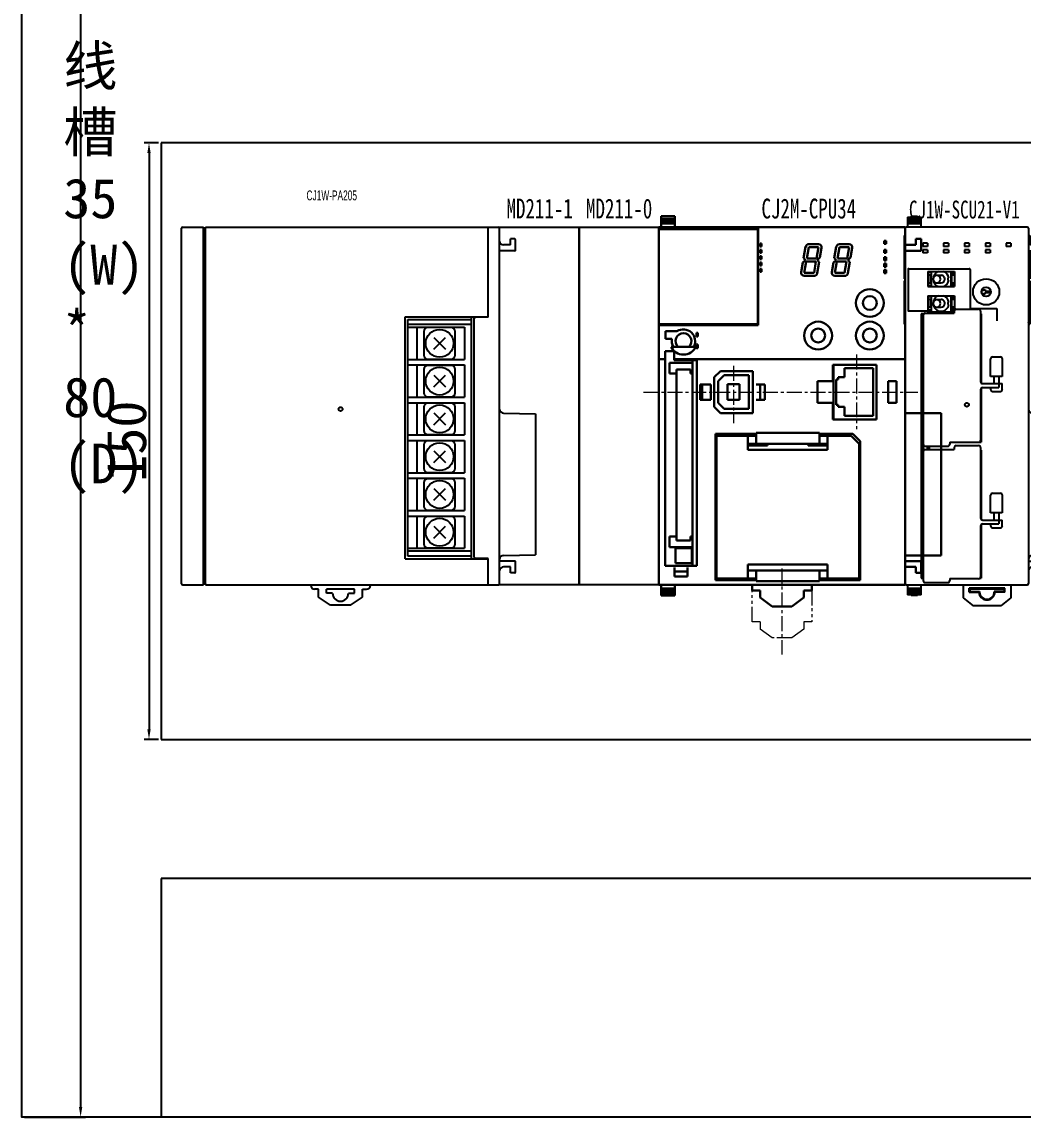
# Model space of a CAD drawing. Header units: millimetres. Extents: x -300 to 5587, y 233 to 3316.
# Drawn here: x 2011.1 to 2262.9, y 1296 to 1571.5 of the extents above; entities that cross this region are included whole.
import ezdxf
from ezdxf.enums import TextEntityAlignment as Align

# ---------------------------------------------------------------- set-up
doc = ezdxf.new("R2010")
doc.units = ezdxf.units.MM
doc.linetypes.add('CENTER', pattern=[2, 1.25, -0.25, 0.25, -0.25])
doc.linetypes.add('PHANTOM', pattern=[2.5, 1.25, -0.25, 0.25, -0.25, 0.25, -0.25])
doc.layers.add('TEXT', color=2, linetype='Continuous')
doc.layers.add('Z_OM_GAIKEI', color=7, linetype='Continuous')
for name, color, linetype, lineweight in [('Z_OM_CENTER', 2, 'CENTER', 13), ('Z_OM_OUTLINE', 7, 'Continuous', 30), ('Z_OM_PHANTOM', 3, 'PHANTOM', 13)]:
    doc.layers.add(name, color=color, linetype=linetype, lineweight=lineweight)
doc.styles.add('BIGFONT', font='txt.shx', dxfattribs={"height": 2.2, "bigfont": 'bigfont'})
doc.styles.add('ST', font='', dxfattribs={"width": 0.8, "height": 300})
doc.styles.get("Standard").update_dxf_attribs({"font": ''})
doc.styles.add('样式 8', font='arial.ttf', dxfattribs={"width": 0.6, "height": 2.5})
doc.styles.get('ST').set_extended_font_data('SimSun')
doc.styles.get('Standard').set_extended_font_data('SimSun')
doc.dimstyles.new('ISO-25', dxfattribs={"dimtxt": 2.5, "dimasz": 2.5, "dimexe": 1.25, "dimexo": 0.625, "dimtad": 1, "dimtxsty": 'Standard', "dimcen": 2.5, "dimadec": 0, "dimazin": 0, "dimtfac": 1, "dimtmove": 0, "dimatfit": 3, "dimfxl": 1, "dimarcsym": 0})

# ---------------------------------------------------------------- blocks, each defined once
blk = doc.blocks.new('CJ1W-PA205R')
at = {"layer": 'Z_OM_GAIKEI'}
for p, q in [((0, 0.29), (0, 89.71)), ((0.3, 90), (5.5, 90)), ((5.5, 0.3), (5.5, 90)), ((5.5, 90), (5.5, 89.91)), ((5.5, 0), (5.5, 90)), ((5.5, 89.91), (5.5, 89.7)), ((5.5, 89.7), (5.5, 89.91)), ((5.5, 89.7), (6, 89.7)), ((6, 89.91), (6, 90)), ((6, 90), (79.7, 90)), ((6, 89.7), (6, 89.91)), ((6, 89.91), (6, 89.7)), ((6, 0.3), (6, 89.7)), ((6, 0.3), (6, 89.7)), ((38.04, 90), (38.1, 90)), ((77.1, 89.7), (77.1, 90)), ((77.1, 89.7), (77.1, 90)), ((77.1, 67.45), (77.1, 89.7)), ((77.1, 67.35), (77.1, 89.7)), ((80, 0.3), (80, 89.7)), ((82.7, 85.5), (81, 85.5)), ((83.8, 87), (82.7, 87)), ((82.7, 85.5), (82.7, 87)), ((84, 84.2), (84, 86.8)), ((83.8, 84), (80, 84)), ((56.2, 67.45), (77.1, 67.45)), ((56.2, 6.55), (56.2, 67.45)), ((56.9, 66.75), (72.9, 66.75)), ((56.9, 7.25), (56.9, 66.75)), ((72.9, 6.55), (72.9, 67.45)), ((73.9, 67.35), (73.6, 67.05)), ((73.6, 6.95), (73.6, 67.05)), ((77.1, 67.35), (73.9, 67.35)), ((56.9, 65.55), (72.9, 65.55)), ((56.9, 64.8), (71.2, 64.8)), ((59.2, 64.8), (59.2, 56.7)), ((60.95, 63.7), (60.95, 57.8)), ((67.85, 64.7), (61.95, 64.7)), ((68.85, 57.8), (68.85, 63.7)), ((71.2, 64.8), (71.2, 56.7)), ((63.42, 59.27), (66.39, 62.23)), ((63.42, 62.23), (66.39, 59.27)), ((56.9, 56.7), (71.2, 56.7)), ((56.9, 55.3), (71.2, 55.3)), ((59.2, 55.3), (59.2, 47.2)), ((61.95, 56.8), (67.85, 56.8)), ((67.85, 55.2), (61.95, 55.2)), ((71.2, 55.3), (71.2, 47.2)), ((60.95, 54.2), (60.95, 48.3)), ((63.42, 49.77), (66.39, 52.73)), ((63.42, 52.73), (66.39, 49.77)), ((68.85, 48.3), (68.85, 54.2)), ((56.9, 47.2), (71.2, 47.2)), ((61.95, 47.3), (67.85, 47.3)), ((56.9, 45.8), (71.2, 45.8)), ((59.2, 45.8), (59.2, 37.7)), ((60.95, 44.7), (60.95, 38.8)), ((67.85, 45.7), (61.95, 45.7)), ((68.85, 38.8), (68.85, 44.7)), ((71.2, 45.8), (71.2, 37.7)), ((63.42, 40.27), (66.39, 43.23)), ((63.42, 43.23), (66.39, 40.27)), ((80.98, 43.18), (89, 43.04)), ((80.98, 43.18), (80.98, 43.18)), ((89, 43.04), (89, 7.56)), ((56.9, 37.7), (71.2, 37.7)), ((56.9, 36.3), (71.2, 36.3)), ((59.2, 36.3), (59.2, 28.2)), ((61.95, 37.8), (67.85, 37.8)), ((67.85, 36.2), (61.95, 36.2)), ((71.2, 36.3), (71.2, 28.2)), ((60.95, 35.2), (60.95, 29.3)), ((63.42, 30.77), (66.39, 33.73)), ((63.42, 33.73), (66.39, 30.77)), ((68.85, 29.3), (68.85, 35.2)), ((56.9, 28.2), (71.2, 28.2)), ((61.95, 28.3), (67.85, 28.3)), ((56.9, 26.8), (71.2, 26.8)), ((59.2, 26.8), (59.2, 18.7)), ((60.95, 25.7), (60.95, 19.8)), ((67.85, 26.7), (61.95, 26.7)), ((68.85, 19.8), (68.85, 25.7)), ((71.2, 26.8), (71.2, 18.7)), ((63.42, 21.27), (66.39, 24.23)), ((63.42, 24.23), (66.39, 21.27)), ((56.9, 18.7), (71.2, 18.7)), ((56.9, 17.3), (71.2, 17.3)), ((59.2, 17.3), (59.2, 9.2)), ((61.95, 18.8), (67.85, 18.8)), ((67.85, 17.2), (61.95, 17.2)), ((71.2, 17.3), (71.2, 9.2)), ((60.95, 16.2), (60.95, 10.3)), ((63.42, 11.77), (66.39, 14.73)), ((63.42, 14.73), (66.39, 11.77)), ((68.85, 10.3), (68.85, 16.2)), ((56.9, 9.2), (71.2, 9.2)), ((72.9, 8.45), (56.9, 8.45)), ((61.95, 9.3), (67.85, 9.3)), ((56.2, 6.55), (77.1, 6.55)), ((72.9, 7.25), (56.9, 7.25)), ((73.9, 6.65), (73.6, 6.95)), ((77.1, 6.65), (73.9, 6.65)), ((77.1, 0), (77.1, 6.65)), ((77.1, 0.3), (77.1, 6.55)), ((83.8, 6), (80, 6)), ((80.98, 7.42), (89, 7.56)), ((80.98, 7.42), (80.98, 7.42)), ((84, 3.2), (84, 5.8)), ((82.7, 4.5), (81, 4.5)), ((82.7, 3), (82.7, 4.5)), ((83.8, 3), (82.7, 3)), ((0.3, 0), (5.5, 0)), ((4.04, 0), (4.15, 0)), ((4.15, 0), (5.5, 0)), ((5.5, 0.09), (5.5, 0.3)), ((5.5, 0.3), (5.5, 0)), ((5.5, 0.3), (6, 0.3)), ((5.5, 0), (5.5, 0.09)), ((6, 0.3), (6, 0.09)), ((6, 0.09), (6, 0.3)), ((6, 0.09), (6, 0)), ((6, 0), (79.71, 0)), ((32.48, -0.1), (32.48, 0)), ((47.48, -0.1), (47.48, 0)), ((77.1, 0), (77.1, 0.3)), ((77.1, 0), (77.1, 0.3)), ((34.48, -1.1), (33.48, -1.1)), ((34.48, -3.1), (34.48, -1.1)), ((36.48, -2.1), (36.48, -1.1)), ((43.48, -1.1), (36.48, -1.1)), ((37.98, -2.1), (36.48, -2.1)), ((41.98, -2.1), (43.48, -2.1)), ((43.48, -2.1), (43.48, -1.1)), ((45.48, -3.1), (45.48, -1.1)), ((45.48, -1.1), (46.48, -1.1)), ((37.48, -5.1), (34.48, -3.1)), ((42.48, -5.1), (37.48, -5.1)), ((42.48, -5.1), (45.48, -3.1))]:
    blk.add_line(p, q, dxfattribs=at)
for centre, radius in [((64.9, 60.75), 3.5), ((64.9, 51.25), 3.5), ((40, 44.2), 0.5), ((64.9, 41.75), 3.5), ((64.9, 32.25), 3.5), ((64.9, 22.75), 3.5), ((64.9, 13.25), 3.5)]:
    blk.add_circle(centre, radius, dxfattribs=at)
for centre, radius, start, end in [((0.3, 89.7), 0.3, 90.5171, 178.493), ((79.7, 89.7), 0.3, 0.0073, 89.9933), ((80.99, 86.5), 1, 182.1937, 270.5228), ((83.8, 86.8), 0.2, 0.0061, 89.9925), ((83.8, 84.2), 0.2, 269.9992, 0.0008), ((61.95, 63.7), 1, 90, 180), ((67.85, 63.7), 1, 0, 90), ((61.95, 57.8), 1, 180, 270), ((61.95, 54.2), 1, 90, 180), ((67.85, 57.8), 1, 270, 0), ((67.85, 54.2), 1, 0, 90), ((61.95, 48.3), 1, 180, 270), ((67.85, 48.3), 1, 270, 0), ((61.95, 44.7), 1, 90, 180), ((67.85, 44.7), 1, 0, 90), ((81, 44.18), 1, 180, 269), ((61.95, 38.8), 1, 180, 270), ((67.85, 38.8), 1, 270, 0), ((61.95, 35.2), 1, 90, 180), ((67.85, 35.2), 1, 0, 90), ((61.95, 29.3), 1, 180, 270), ((67.85, 29.3), 1, 270, 0), ((61.95, 25.7), 1, 90, 180), ((67.85, 25.7), 1, 0, 90), ((61.95, 19.8), 1, 180, 270), ((67.85, 19.8), 1, 270, 0), ((61.95, 16.2), 1, 90, 180), ((67.85, 16.2), 1, 0, 90), ((61.95, 10.3), 1, 180, 270), ((67.85, 10.3), 1, 270, 0), ((81, 6.42), 1, 90.9994, 180.0007), ((83.8, 5.8), 0.2, 359.9998, 90.0002), ((80.99, 3.5), 1, 89.7386, 177.8063), ((83.8, 3.2), 0.2, 270.0066, 359.9946), ((0.3, 0.3), 0.3, 181.507, 269.4829), ((79.7, 0.3), 0.3, 270.007, 359.9921), ((33.48, -0.1), 1, 180, 270), ((39.98, -2.1), 2, 180, 0), ((46.48, -0.1), 1, 270, 0)]:
    blk.add_arc(centre, radius, start, end, dxfattribs=at)
at = {"linetype": 'Continuous', "style": 'BIGFONT'}
blk.add_attdef('CJ1W-PA205R', (31.43, 95.95), '', height=2.2, dxfattribs=at)
blk = doc.blocks.new('CJ2M-PU35')
at = {"layer": 'Z_OM_CENTER', "ltscale": 3}
for p, q in [((49.75, 57.9), (49.75, 39.14)), ((18.8, 55.07), (18.8, 40.7)), ((-3.79, 48.5), (65.16, 48.5)), ((31, 4.11), (31, -17.52))]:
    blk.add_line(p, q, dxfattribs=at)
at = {"layer": 'Z_OM_OUTLINE'}
for p, q in [((0.6, 92.7), (0.6, 90)), ((4.1, 92.7), (0.6, 92.7)), ((4.1, 92.1), (0.6, 92.1)), ((4.1, 91.7), (0.6, 91.7)), ((4.1, 91.3), (0.6, 91.3)), ((4.1, 90.9), (0.6, 90.9)), ((4.1, 92.7), (4.1, 90)), ((0, 90), (0, 0)), ((62, 90), (0, 90)), ((24.9, 89.48), (0, 89.48)), ((24.9, 65.55), (24.9, 90)), ((24.9, 88.55), (25, 88.55)), ((25, 88.15), (24.9, 88.15)), ((25, 65.3), (25, 90)), ((62, 0), (62, 90)), ((25, 86.8), (24.9, 86.8)), ((25.85, 85.9), (25.5, 85.9)), ((25.5, 85.9), (25.5, 85.1)), ((25.85, 85.1), (25.85, 85.9)), ((40.19, 85.7), (37.75, 85.7)), ((47.89, 85.7), (45.45, 85.7)), ((57.2, 86.55), (56.7, 86.55)), ((56.7, 86.55), (56.7, 85.8)), ((56.7, 85.8), (57.2, 85.8)), ((57.2, 85.8), (57.2, 86.55)), ((62, 85.5), (64.7, 85.5)), ((64.7, 85.5), (64.7, 87)), ((66, 87), (64.7, 87)), ((66, 87), (66, 84)), ((25.5, 85.1), (25.85, 85.1)), ((25.85, 84.3), (25.5, 84.3)), ((25.5, 84.3), (25.5, 83.5)), ((25.5, 83.5), (25.85, 83.5)), ((25.85, 82.7), (25.5, 82.7)), ((25.5, 82.7), (25.5, 81.9)), ((25.85, 83.5), (25.85, 84.3)), ((25.85, 81.9), (25.85, 82.7)), ((36.96, 85.04), (36.45, 82.16)), ((37.75, 84.9), (37.26, 82.1)), ((40.19, 84.9), (37.75, 84.9)), ((39.69, 82.1), (40.19, 84.9)), ((40.55, 82.36), (40.98, 84.76)), ((44.66, 85.04), (44.15, 82.16)), ((45.45, 84.9), (44.96, 82.1)), ((47.89, 84.9), (45.45, 84.9)), ((47.39, 82.1), (47.89, 84.9)), ((48.25, 82.36), (48.68, 84.76)), ((56.7, 84.25), (56.7, 83.5)), ((57.2, 84.25), (56.7, 84.25)), ((56.7, 83.5), (57.2, 83.5)), ((57.2, 83.5), (57.2, 84.25)), ((66, 84), (62, 84)), ((25.5, 81.9), (25.85, 81.9)), ((25.85, 81.1), (25.5, 81.1)), ((25.5, 81.1), (25.5, 80.3)), ((25.5, 80.3), (25.85, 80.3)), ((25.85, 80.3), (25.85, 81.1)), ((36.26, 81.04), (35.83, 78.64)), ((36.92, 81.7), (36.26, 81.04)), ((36.45, 82.16), (36.92, 81.7)), ((37.12, 81.3), (36.62, 78.5)), ((39.55, 81.3), (37.12, 81.3)), ((37.26, 82.1), (39.69, 82.1)), ((39.06, 78.5), (39.55, 81.3)), ((39.85, 78.36), (40.35, 81.24)), ((39.89, 81.7), (40.55, 82.36)), ((40.35, 81.24), (39.89, 81.7)), ((43.96, 81.04), (43.53, 78.64)), ((44.62, 81.7), (43.96, 81.04)), ((44.15, 82.16), (44.62, 81.7)), ((44.82, 81.3), (44.32, 78.5)), ((47.25, 81.3), (44.82, 81.3)), ((44.96, 82.1), (47.39, 82.1)), ((46.76, 78.5), (47.25, 81.3)), ((47.55, 78.36), (48.05, 81.24)), ((47.59, 81.7), (48.25, 82.36)), ((48.05, 81.24), (47.59, 81.7)), ((56.7, 82.4), (56.7, 81.6)), ((57.2, 82.4), (56.7, 82.4)), ((56.7, 81.6), (57.2, 81.6)), ((56.7, 80.8), (56.7, 80)), ((57.2, 80.8), (56.7, 80.8)), ((56.7, 80), (57.2, 80)), ((57.2, 81.6), (57.2, 82.4)), ((57.2, 80), (57.2, 80.8)), ((25.85, 79.5), (25.5, 79.5)), ((25.5, 79.5), (25.5, 78.7)), ((25.5, 78.7), (25.85, 78.7)), ((25.85, 78.7), (25.85, 79.5)), ((36.62, 78.5), (39.06, 78.5)), ((36.62, 77.7), (39.06, 77.7)), ((44.32, 78.5), (46.76, 78.5)), ((44.32, 77.7), (46.76, 77.7)), ((56.7, 79.2), (56.7, 78.4)), ((57.2, 79.2), (56.7, 79.2)), ((56.7, 78.4), (57.2, 78.4)), ((57.2, 78.4), (57.2, 79.2)), ((24.9, 65.55), (0, 65.55)), ((25, 65.3), (0, 65.3)), ((1.45, 65.55), (1.45, 65.3)), ((1.69, 61.86), (1.69, 63.79)), ((1.69, 63.79), (4.58, 63.79)), ((8.5, 65.3), (8.5, 65.55)), ((9.5, 65.55), (9.5, 65.3)), ((9.85, 63.4), (9.5, 63.4)), ((9.5, 63.4), (9.5, 62.5)), ((9.85, 62.5), (9.85, 63.4)), ((17.55, 65.3), (17.55, 65.55)), ((18.45, 65.55), (18.45, 65.3)), ((19.5, 65.3), (19.5, 65.55)), ((24.4, 65.55), (24.4, 65.3)), ((24.5, 65.3), (24.5, 65.55)), ((3.31, 61.86), (1.69, 61.86)), ((9.5, 62.5), (9.85, 62.5)), ((1.6, 58.78), (1.6, 4.83)), ((3.86, 58.78), (1.6, 58.78)), ((9.32, 59.86), (3.14, 59.86)), ((3.86, 56.55), (3.86, 58.78)), ((9.5, 60.45), (9.5, 59.55)), ((9.85, 60.45), (9.5, 60.45)), ((9.5, 59.55), (9.85, 59.55)), ((9.85, 59.55), (9.85, 60.45)), ((0, 56.75), (1.6, 56.75)), ((2.7, 55.87), (2.7, 53.18)), ((8.5, 55.87), (2.7, 55.87)), ((3.86, 56.75), (62, 56.75)), ((9.55, 56.55), (3.86, 56.55)), ((8.5, 56.55), (8.5, 4.83)), ((9.55, 4.83), (9.55, 56.55)), ((54.78, 55.38), (43.83, 55.38)), ((43.83, 55.38), (43.83, 51.2)), ((44, 55.38), (44, 41.63)), ((54.78, 41.63), (54.78, 55.38)), ((2.7, 53.18), (4.5, 53.18)), ((4.5, 11.15), (4.5, 54.18)), ((8, 54.18), (4.5, 54.18)), ((8, 53.18), (8, 54.18)), ((8, 53.18), (8.5, 53.18)), ((15.56, 53.78), (13.99, 52.2)), ((16.44, 52.72), (14.94, 51.22)), ((23.64, 53.78), (15.56, 53.78)), ((22.69, 52.72), (16.44, 52.72)), ((22.69, 44.28), (22.69, 52.72)), ((23.64, 43.22), (23.64, 53.78)), ((53.95, 54.47), (46.75, 54.47)), ((46.75, 54.47), (46.75, 52.2)), ((53.95, 42.55), (53.95, 54.47)), ((13.14, 50.43), (10.44, 50.43)), ((10.44, 46.57), (10.44, 50.43)), ((10.93, 46.57), (10.93, 50.43)), ((13.14, 46.57), (13.14, 50.43)), ((13.99, 52.2), (13.99, 44.8)), ((14.94, 51.22), (14.94, 45.78)), ((20.3, 50.51), (17.3, 50.51)), ((17.3, 50.51), (17.3, 46.51)), ((20.3, 46.51), (20.3, 50.51)), ((26.69, 50.43), (24.54, 50.43)), ((25.54, 50.43), (25.54, 46.57)), ((26.69, 46.57), (26.69, 50.43)), ((43.83, 51.2), (39.93, 51.2)), ((39.93, 51.2), (39.93, 45.81)), ((45.14, 51.68), (44.63, 51.68)), ((44.63, 51.68), (44.63, 45.32)), ((46.75, 52.2), (45.14, 52.2)), ((45.14, 52.2), (45.14, 51.68)), ((59.78, 51.2), (57.73, 51.2)), ((57.73, 51.2), (57.73, 45.8)), ((59.78, 45.8), (59.78, 51.2)), ((10.44, 46.57), (13.14, 46.57)), ((13.99, 44.8), (15.56, 43.22)), ((14.94, 45.78), (16.44, 44.28)), ((16.44, 44.28), (22.69, 44.28)), ((17.3, 46.51), (20.3, 46.51)), ((24.54, 46.57), (26.69, 46.57)), ((39.93, 45.81), (43.83, 45.81)), ((43.83, 45.81), (43.83, 41.63)), ((44.63, 45.32), (45.14, 45.32)), ((45.14, 45.32), (45.14, 44.82)), ((45.14, 44.82), (46.75, 44.82)), ((46.75, 44.82), (46.75, 42.55)), ((57.73, 45.8), (59.78, 45.8)), ((15.56, 43.22), (23.64, 43.22)), ((43.83, 41.63), (54.78, 41.63)), ((46.75, 42.55), (53.95, 42.55)), ((71, 43.2), (62, 43.2)), ((71, 43.2), (71, 7.4)), ((14.25, 37.95), (14.25, 1.15)), ((24.5, 37.95), (14.25, 37.95)), ((14.5, 37.5), (14.5, 1.6)), ((24.5, 37.5), (14.5, 37.5)), ((22.45, 34), (22.45, 37.5)), ((40.4, 38.2), (24.5, 38.2)), ((24.5, 38.2), (24.5, 35.5)), ((40.4, 38.2), (40.4, 35.5)), ((48.85, 37.95), (40.4, 37.95)), ((48.4, 37.5), (40.4, 37.5)), ((42.45, 34), (42.45, 37.5)), ((50.4, 35.5), (48.4, 37.5)), ((48.85, 37.95), (50.65, 36.15)), ((50.65, 1.15), (50.65, 36.15)), ((42.45, 35.5), (22.45, 35.5)), ((27.35, 35.05), (22.45, 35.05)), ((42.45, 34), (22.45, 34)), ((27.35, 35.5), (27.35, 35.05)), ((37.55, 35.05), (37.55, 35.5)), ((42.45, 35.05), (37.55, 35.05)), ((50.4, 1.6), (50.4, 35.5)), ((2.7, 12.16), (2.7, 9.47)), ((4.5, 12.16), (2.7, 12.16)), ((4.5, 11.15), (8, 11.15)), ((8.5, 12.16), (8, 12.16)), ((8, 11.15), (8, 12.16)), ((2.7, 9.47), (8.5, 9.47)), ((4.2, 9.27), (4.2, 5.47)), ((8.3, 9.27), (4.2, 9.27)), ((8.3, 5.47), (8.3, 9.27)), ((71, 7.4), (62, 7.4)), ((66, 6), (62, 6)), ((66, 3), (66, 6)), ((1.6, 4.83), (9.55, 4.83)), ((3.99, 4.38), (3.99, 2.13)), ((7.22, 3.38), (3.99, 3.38)), ((4.2, 5.47), (8.3, 5.47)), ((7.22, 2.13), (7.22, 4.38)), ((42.45, 5.1), (22.45, 5.1)), ((22.45, 5.1), (22.45, 1.6)), ((42.45, 3.6), (22.45, 3.6)), ((24.5, 0.9), (24.5, 3.6)), ((40.4, 0.9), (40.4, 3.6)), ((42.45, 5.1), (42.45, 1.6)), ((62, 4.5), (64.7, 4.5)), ((64.7, 4.5), (64.7, 3)), ((66, 3), (64.7, 3)), ((0, 0), (62, 0)), ((0.6, -2.7), (0.6, 0)), ((3.99, 2.13), (7.22, 2.13)), ((4.1, -2.7), (4.1, 0)), ((14.25, 1.15), (24.5, 1.15)), ((14.5, 1.6), (24.5, 1.6)), ((23.5, -1.4), (23.5, 0)), ((40.4, 0.9), (24.5, 0.9)), ((38.5, 0), (38.5, -1.4)), ((40.4, 1.6), (50.4, 1.6)), ((40.4, 1.15), (50.65, 1.15)), ((0.6, -0.9), (4.1, -0.9)), ((0.6, -1.3), (4.1, -1.3)), ((0.6, -1.7), (4.1, -1.7)), ((0.6, -2.1), (4.1, -2.1)), ((0.6, -2.7), (4.1, -2.7)), ((25.5, -1.4), (23.5, -1.4)), ((25.5, -3.2), (25.5, -1.4)), ((38.5, -1.4), (36.5, -1.4)), ((36.5, -1.4), (36.5, -3.2)), ((28.5, -5.4), (25.5, -3.2)), ((33.5, -5.4), (28.5, -5.4)), ((36.5, -3.2), (33.5, -5.4))]:
    blk.add_line(p, q, dxfattribs=at)
for centre, radius in [((53.1, 70.9), 3.5), ((53.1, 70.9), 1.75), ((40.1, 62.7), 3.5), ((53.1, 62.7), 3.5), ((40.1, 62.7), 1.75), ((53.1, 62.7), 1.75)]:
    blk.add_circle(centre, radius, dxfattribs=at)
for centre, radius, start, end in [((37.75, 84.9), 0.8, 90, 170), ((40.19, 84.9), 0.8, 350, 90), ((45.48, 84.86), 0.84, 92.2492, 167.7508), ((47.89, 84.9), 0.8, 350, 90), ((36.65, 78.52), 0.822, 171.7633, 268.2367), ((39.06, 78.5), 0.8, 270, 350), ((44.35, 78.52), 0.822, 171.7633, 268.2367), ((46.76, 78.5), 0.8, 270, 350), ((6.19, 61.28), 2.98, 331.7189, 122.6786), ((7.18, 61.47), 3.89, 174.3127, 204.4208), ((6.23, 61.32), 2, 313.3228, 226.6772), ((6.23, 61.32), 3.41, 205.2179, 334.7821)]:
    blk.add_arc(centre, radius, start, end, dxfattribs=at)
at = {"layer": 'Z_OM_PHANTOM', "ltscale": 3}
for p, q in [((23.5, -9.3), (23.5, -1.4)), ((38.5, -1.4), (38.5, -9.3)), ((25.5, -9.3), (23.5, -9.3)), ((25.5, -9.3), (25.5, -11.1)), ((36.5, -9.3), (36.5, -11.1)), ((38.5, -9.3), (36.5, -9.3)), ((28.5, -13.3), (25.5, -11.1)), ((33.5, -13.3), (28.5, -13.3)), ((36.5, -11.1), (33.5, -13.3))]:
    blk.add_line(p, q, dxfattribs=at)
blk = doc.blocks.new('CJ1W-SCU21')
at = {"layer": 'Z_OM_GAIKEI'}
for p, q in [((0.55, 92.55), (4.05, 92.55)), ((0.55, 92.55), (0.55, 92.15)), ((0.55, 92.15), (4.05, 92.15)), ((0.55, 92.15), (0.55, 91.75)), ((0.55, 91.75), (4.05, 91.75)), ((0.55, 91.75), (0.55, 91.35)), ((0.55, 91.35), (4.05, 91.35)), ((0.55, 91.35), (0.55, 90.95)), ((0.55, 90.95), (4.05, 90.95)), ((0.55, 90.95), (0.55, 90.05)), ((1.5, 92.75), (1.5, 92.55)), ((1.5, 92.75), (3.1, 92.75)), ((2.1, 92.75), (2.1, 92.55)), ((2.5, 92.75), (2.5, 92.55)), ((3.1, 92.75), (3.1, 92.55)), ((4.05, 92.15), (4.05, 92.55)), ((4.05, 91.75), (4.05, 92.15)), ((4.05, 91.35), (4.05, 91.75)), ((4.05, 90.95), (4.05, 91.35)), ((4.05, 90.05), (4.05, 90.95)), ((0, 89.75), (0, 0.34)), ((30.7, 90.05), (0.3, 90.05)), ((31, 89.75), (31, 0.35)), ((-0.3, 87.95), (-0.3, 77.05)), ((0, 87.95), (-0.3, 87.95)), ((5.6, 85.95), (4.4, 85.95)), ((4.4, 85.95), (4.4, 85.15)), ((5.6, 85.95), (5.6, 85.15)), ((10.85, 85.95), (9.65, 85.95)), ((9.65, 85.95), (9.65, 85.15)), ((10.85, 85.95), (10.85, 85.15)), ((16.1, 85.95), (14.9, 85.95)), ((14.9, 85.95), (14.9, 85.15)), ((16.1, 85.95), (16.1, 85.15)), ((21.35, 85.95), (20.15, 85.95)), ((20.15, 85.95), (20.15, 85.15)), ((21.35, 85.95), (21.35, 85.15)), ((26.6, 85.95), (25.4, 85.95)), ((25.4, 85.95), (25.4, 85.15)), ((26.6, 85.95), (26.6, 85.15)), ((31.15, 87.95), (31, 87.52)), ((31, 87.95), (31.3, 87.95)), ((31.3, 87.95), (31.3, 85.83)), ((34, 85.55), (32, 85.55)), ((34, 85.55), (32, 85.55)), ((33.7, 85.55), (33.7, 87.05)), ((33.7, 87.05), (34, 87.05)), ((33.7, 87.05), (34, 87.05)), ((33.7, 85.55), (33.7, 87.05)), ((35, 87.05), (34, 87.05)), ((35, 87.05), (34, 87.05)), ((34, 87.05), (34, 85.55)), ((34, 87.05), (34, 85.55)), ((35, 84.05), (35, 87.05)), ((35, 84.05), (35, 87.05)), ((5.6, 85.15), (4.4, 85.15)), ((5.6, 84.35), (4.4, 84.35)), ((4.4, 84.35), (4.4, 83.55)), ((5.6, 83.55), (4.4, 83.55)), ((5.6, 84.35), (5.6, 83.55)), ((10.85, 85.15), (9.65, 85.15)), ((10.85, 84.35), (9.65, 84.35)), ((9.65, 84.35), (9.65, 83.55)), ((10.85, 83.55), (9.65, 83.55)), ((10.85, 84.35), (10.85, 83.55)), ((16.1, 85.15), (14.9, 85.15)), ((16.1, 84.35), (14.9, 84.35)), ((14.9, 84.35), (14.9, 83.55)), ((16.1, 83.55), (14.9, 83.55)), ((16.1, 84.35), (16.1, 83.55)), ((21.35, 85.15), (20.15, 85.15)), ((21.35, 84.35), (20.15, 84.35)), ((20.15, 84.35), (20.15, 83.55)), ((21.35, 83.55), (20.15, 83.55)), ((21.35, 84.35), (21.35, 83.55)), ((26.6, 85.15), (25.4, 85.15)), ((31, 84.05), (35, 84.05)), ((31, 84.05), (35, 84.05)), ((31.3, 84.05), (31.3, 77.05)), ((0.7, 79.35), (0.7, 69.15)), ((0.9, 79.55), (16.1, 79.55)), ((5.65, 78.85), (12.35, 78.85)), ((5.65, 78.85), (5.65, 75.05)), ((6, 78.42), (5.65, 78.42)), ((6, 78.02), (5.65, 78.02)), ((6, 77.95), (5.65, 77.95)), ((6, 78.85), (6, 78.42)), ((6, 78.02), (6, 77.95)), ((6.25, 77.95), (6, 77.95)), ((6.25, 77.95), (6.25, 76.94)), ((6.5, 78.85), (6.5, 76.94)), ((7.95, 77.9), (9, 77.9)), ((10.98, 77.2), (10.75, 77.2)), ((10.75, 77.2), (10.75, 76.94)), ((11.5, 78.85), (11.5, 76.94)), ((12, 77.95), (11.75, 77.95)), ((11.75, 76.94), (11.75, 77.95)), ((12, 77.95), (12, 78.85)), ((12.35, 77.95), (12, 77.95)), ((12.35, 78.85), (12.35, 75.05)), ((16.3, 79.35), (16.3, 69.37)), ((-0.3, 77.05), (0, 77.05)), ((-0.3, 76.55), (-0.3, 65.65)), ((-0.3, 76.55), (0, 76.55)), ((-0.12, 77.05), (-0.12, 76.55)), ((6, 75.95), (5.65, 75.95)), ((6, 75.88), (5.65, 75.88)), ((6, 75.48), (5.65, 75.48)), ((5.65, 75.05), (12.35, 75.05)), ((6, 75.95), (6, 75.88)), ((6.25, 75.95), (6, 75.95)), ((6, 75.48), (6, 75.05)), ((6.25, 76.94), (6.25, 75.95)), ((6.5, 76.94), (6.5, 75.05)), ((7.95, 76), (7.96, 76)), ((7.96, 76), (9, 76)), ((9, 76.94), (8.9, 76.94)), ((10.75, 76.94), (10.75, 76.7)), ((10.98, 76.7), (10.75, 76.7)), ((11.5, 76.94), (11.5, 75.05)), ((11.75, 75.95), (11.75, 76.94)), ((12, 75.95), (11.75, 75.95)), ((12, 75.05), (12, 75.95)), ((12.35, 75.95), (12, 75.95)), ((31.3, 77.05), (31, 77.05)), ((31.3, 76.55), (31, 76.55)), ((31.12, 77.05), (31.12, 76.55)), ((31.3, 76.55), (31.3, 65.65)), ((5.65, 72.75), (5.65, 68.38)), ((5.65, 72.75), (12.35, 72.75)), ((6, 72.32), (5.65, 72.32)), ((6, 71.92), (5.65, 71.92)), ((6, 71.85), (5.65, 71.85)), ((6, 72.75), (6, 72.32)), ((6, 71.92), (6, 71.85)), ((6.25, 71.85), (6, 71.85)), ((6.25, 71.85), (6.25, 70.84)), ((6.5, 72.75), (6.5, 70.84)), ((7.95, 71.8), (9, 71.8)), ((11.5, 72.75), (11.5, 70.84)), ((12, 71.85), (11.75, 71.85)), ((11.75, 70.84), (11.75, 71.85)), ((12, 71.85), (12, 72.75)), ((12.35, 71.85), (12, 71.85)), ((12.35, 72.75), (12.35, 69.05)), ((19.18, 73.98), (20.1, 74.32)), ((19.18, 73.51), (20.1, 73.17)), ((20.1, 74.32), (20.1, 73.95)), ((20.1, 73.95), (21.52, 73.95)), ((20.1, 73.54), (21.52, 73.54)), ((20.1, 73.17), (20.1, 73.54)), ((0.9, 68.95), (5.65, 68.95)), ((6, 69.85), (5.65, 69.85)), ((6, 69.78), (5.65, 69.78)), ((6, 69.38), (5.65, 69.38)), ((6, 69.85), (6, 69.78)), ((6.25, 69.85), (6, 69.85)), ((6, 69.38), (6, 68.6)), ((6.25, 70.84), (6.25, 69.85)), ((6.5, 70.84), (6.5, 68.6)), ((7.95, 69.9), (7.96, 69.9)), ((7.96, 69.9), (9, 69.9)), ((10.98, 71.1), (10.75, 71.1)), ((10.75, 71.1), (10.75, 70.84)), ((10.75, 70.84), (10.75, 70.6)), ((10.98, 70.6), (10.75, 70.6)), ((11.5, 70.84), (11.5, 68.6)), ((11.75, 69.85), (11.75, 70.84)), ((11.77, 69.85), (11.75, 69.85)), ((12, 69.85), (11.77, 69.85)), ((12, 68.6), (12, 69.85)), ((12.35, 69.85), (12, 69.85)), ((12.32, 68.88), (12.32, 68.38)), ((12.81, 69.37), (18.46, 69.37)), ((16.3, 69.55), (23, 69.55)), ((18.95, 68.88), (18.95, 51.16)), ((23, 69.55), (23, 66.45)), ((4, 68.24), (4, 1.74)), ((4.7, 68.24), (4, 68.24)), ((4.5, 68.24), (4.5, 1.74)), ((4.55, 67.89), (4.55, 35.41)), ((5.04, 68.38), (12.32, 68.38)), ((6, 68.6), (5.65, 68.6)), ((6, 68.6), (6, 68.38)), ((9, 68.6), (6.5, 68.6)), ((9, 68.85), (9, 68.6)), ((11.5, 68.6), (9, 68.6)), ((12.32, 68.6), (12, 68.6)), ((12, 68.38), (12, 68.6)), ((18.95, 68.24), (19.1, 68.24)), ((19.1, 68.24), (19.1, 50.8)), ((0, 65.65), (-0.3, 65.65)), ((-0.15, 65.65), (0, 66.08)), ((31.15, 65.65), (31, 66.08)), ((31, 65.65), (31.3, 65.65)), ((21.45, 52.44), (21.45, 56.9)), ((21.95, 57.39), (23.93, 57.39)), ((24.42, 56.9), (24.42, 52.44)), ((23.43, 52.44), (21.45, 52.44)), ((22.34, 50.66), (22.34, 52.44)), ((24.42, 52.44), (23.43, 52.44)), ((23.53, 52.44), (23.53, 49.67)), ((19.45, 50.66), (24.42, 50.66)), ((19.45, 49.67), (23.53, 49.67)), ((21.45, 49.67), (21.45, 49.18)), ((24.42, 49.18), (24.42, 50.66)), ((18.95, 49.18), (18.95, 36.4)), ((19.1, 49.53), (19.1, 35.94)), ((21.95, 48.68), (23.93, 48.68)), ((31.98, 43.23), (40, 43.09)), ((40, 43.09), (40, 7.6)), ((40, 42.45), (40, 25.35)), ((11.18, 35.91), (18.46, 35.91)), ((11.18, 35.91), (11.18, 35.41)), ((18.64, 35.94), (19.1, 35.94)), ((4.55, 33.59), (4.55, 1.11)), ((5.04, 34.92), (10.69, 34.92)), ((5.04, 34.08), (12.32, 34.08)), ((5.5, 34.92), (5.5, 34.08)), ((6, 34.92), (6, 34.08)), ((12.32, 34.58), (12.32, 34.08)), ((12.81, 35.07), (18.46, 35.07)), ((18.95, 34.58), (18.95, 16.86)), ((18.95, 33.94), (19.1, 33.94)), ((19.1, 33.94), (19.1, 16.5)), ((40, 25.35), (40, 8.25)), ((21.45, 18.14), (21.45, 22.6)), ((21.95, 23.09), (23.93, 23.09)), ((24.42, 22.6), (24.42, 18.14)), ((23.43, 18.14), (21.45, 18.14)), ((22.34, 16.36), (22.34, 18.14)), ((24.42, 18.14), (23.43, 18.14)), ((23.53, 18.14), (23.53, 15.37)), ((18.95, 14.88), (18.95, 2.1)), ((19.1, 15.23), (19.1, 1.74)), ((19.45, 16.36), (24.42, 16.36)), ((19.45, 15.37), (23.53, 15.37)), ((21.45, 15.37), (21.45, 14.88)), ((21.95, 14.38), (23.93, 14.38)), ((24.42, 14.88), (24.42, 16.36)), ((31, 6.05), (35, 6.05)), ((31, 6.05), (35, 6.05)), ((31.98, 7.46), (40, 7.6)), ((35, 6.05), (35, 3.05)), ((35, 6.05), (35, 3.05)), ((34, 4.55), (32, 4.55)), ((34, 4.55), (32, 4.55)), ((33.7, 4.55), (33.7, 3.05)), ((33.7, 4.55), (33.7, 3.05)), ((33.7, 3.05), (34, 3.05)), ((33.7, 3.05), (34, 3.05)), ((34, 3.05), (34, 4.55)), ((34, 3.05), (34, 4.55)), ((35, 3.05), (34, 3.05)), ((35, 3.05), (34, 3.05)), ((0.3, 0.05), (30.7, 0.05)), ((0.55, 0.05), (0.55, -0.85)), ((4, 1.74), (4.55, 1.74)), ((4.05, -0.85), (4.05, 0.05)), ((5.04, 0.62), (10.69, 0.62)), ((11.18, 1.61), (18.46, 1.61)), ((11.18, 1.61), (11.18, 1.11)), ((14.55, 0.05), (14.55, -3.25)), ((18.8, 1.74), (19.1, 1.74)), ((26.55, 0.05), (26.55, -3.25)), ((4.05, -0.85), (0.55, -0.85)), ((0.55, -0.85), (0.55, -1.25)), ((4.05, -1.25), (0.55, -1.25)), ((0.55, -1.25), (0.55, -1.65)), ((4.05, -1.65), (0.55, -1.65)), ((0.55, -1.65), (0.55, -2.05)), ((4.05, -2.05), (0.55, -2.05)), ((0.55, -2.05), (0.55, -2.45)), ((4.05, -2.45), (0.55, -2.45)), ((1.5, -2.65), (1.5, -2.45)), ((3.1, -2.65), (1.5, -2.65)), ((2.1, -2.65), (2.1, -2.45)), ((2.5, -2.65), (2.5, -2.45)), ((3.1, -2.65), (3.1, -2.45)), ((4.05, -1.25), (4.05, -0.85)), ((4.05, -1.65), (4.05, -1.25)), ((4.05, -2.05), (4.05, -1.65)), ((4.05, -2.45), (4.05, -2.05)), ((25.05, -0.75), (16.05, -0.75)), ((16.05, -1.75), (16.05, -0.75)), ((16.05, -0.75), (16.21, -0.91)), ((16.05, -1.75), (16.21, -1.6)), ((16.05, -1.75), (18.55, -1.75)), ((16.21, -0.91), (16.21, -1.6)), ((16.21, -0.91), (24.89, -0.91)), ((16.21, -1.6), (18.71, -1.6)), ((18.55, -1.75), (18.71, -1.6)), ((18.71, -1.6), (18.71, -1.78)), ((22.39, -1.6), (22.39, -1.78)), ((24.89, -1.6), (22.39, -1.6)), ((22.55, -1.75), (22.39, -1.6)), ((25.05, -1.75), (22.55, -1.75)), ((25.05, -0.75), (24.89, -0.91)), ((24.89, -0.91), (24.89, -1.6)), ((25.05, -1.75), (24.89, -1.6)), ((25.05, -1.75), (25.05, -0.75)), ((14.55, -3.25), (17.05, -5.25)), ((24.05, -5.25), (17.05, -5.25)), ((26.55, -3.25), (24.05, -5.25))]:
    blk.add_line(p, q, dxfattribs=at)
for centre, radius in [((20.35, 73.74), 3.3), ((20.35, 73.74), 1.19), ((15.5, 45.35), 0.5)]:
    blk.add_circle(centre, radius, dxfattribs=at)
for centre, radius, start, end in [((0.3, 89.75), 0.3, 90, 180), ((30.7, 89.75), 0.3, 0, 90), ((32, 86.55), 1, 180, 270), ((32, 86.55), 1, 180, 270), ((0.9, 79.35), 0.2, 90, 180), ((9, 76.95), 2, 108.1926, 180), ((7.95, 76.95), 0.95, 90, 180), ((7.95, 76.95), 0.95, 0, 90), ((9, 76.95), 0.95, 359.8785, 90), ((9, 76.95), 2, 7.1808, 71.8074), ((16.1, 79.35), 0.2, 0, 90), ((9, 76.95), 2, 180, 251.8018), ((7.95, 76.95), 0.95, 180, 270.7955), ((7.95, 76.95), 0.95, 270.7955, 0), ((9, 76.95), 0.95, 270, 359.8785), ((9, 76.95), 2, 288.1982, 352.8192), ((9, 70.85), 2, 108.1926, 180), ((7.95, 70.85), 0.95, 90, 180), ((7.95, 70.85), 0.95, 0, 90), ((9, 70.85), 0.95, 359.8785, 90), ((9, 70.85), 2, 7.1808, 71.8074), ((0.9, 69.15), 0.2, 180, 270), ((9, 70.85), 2, 180, 270), ((7.95, 70.85), 0.95, 180, 270.4593), ((7.95, 70.85), 0.95, 270.4593, 0), ((9, 70.85), 0.95, 270, 359.8785), ((9, 70.85), 2, 270, 352.8192), ((12.81, 68.88), 0.495, 90, 180), ((18.46, 68.88), 0.495, 0, 90), ((5.04, 67.89), 0.495, 90, 180), ((21.95, 56.9), 0.495, 90, 180), ((23.93, 56.9), 0.495, 0, 90), ((19.45, 51.16), 0.495, 180, 270), ((19.45, 49.18), 0.495, 90, 180), ((21.95, 49.18), 0.495, 180, 270), ((23.93, 49.18), 0.495, 270, 0), ((32, 44.23), 1, 180.0001, 269.0001), ((18.46, 36.4), 0.495, 270, 0), ((5.04, 35.41), 0.495, 180, 270), ((5.04, 33.59), 0.495, 90, 180), ((10.69, 35.41), 0.495, 270, 0), ((12.81, 34.58), 0.495, 90, 180), ((18.46, 34.58), 0.495, 0, 90), ((21.95, 22.6), 0.495, 90, 180), ((23.93, 22.6), 0.495, 0, 90), ((19.45, 16.86), 0.495, 180, 270), ((19.45, 14.88), 0.495, 90, 180), ((21.95, 14.88), 0.495, 180, 270), ((23.93, 14.88), 0.495, 270, 0), ((32, 6.46), 1, 91, 180), ((32, 3.55), 1, 90, 180), ((32, 3.55), 1, 90, 180), ((0.3, 0.35), 0.3, 180, 270), ((5.04, 1.11), 0.495, 180, 270), ((10.69, 1.11), 0.495, 270, 0), ((18.46, 2.1), 0.495, 270, 0), ((30.7, 0.35), 0.3, 270, 0), ((20.55, -1.75), 2, 180, 0), ((20.55, -1.75), 1.84, 180.8833, 0)]:
    blk.add_arc(centre, radius, start, end, dxfattribs=at)
blk = doc.blocks.new('*D86')
at = {"color": 0, "lineweight": -2, "transparency": 16777216}
for p, q in [((2045.5, 1541.02), (2041.84, 1541.02)), ((2043.09, 1538.52), (2043.09, 1393.52)), ((2045.5, 1391.02), (2041.84, 1391.02))]:
    blk.add_line(p, q, dxfattribs=at)
at = {"color": 0, "transparency": 16777216}
for points in [[(2043.5, 1538.52), (2042.67, 1538.52), (2043.09, 1541.02)], [(2042.67, 1393.52), (2043.5, 1393.52), (2043.09, 1391.02)]]:
    blk.add_solid(points, dxfattribs=at)
at = {"layer": 'Defpoints', "color": 0, "transparency": 16777216}
for p in [(2046.13, 1541.02), (2043.09, 1391.02), (2046.13, 1391.02)]:
    blk.add_point(p, dxfattribs=at)
at = {"color": 0, "transparency": 16777216, "insert": (2037.46, 1466.02), "char_height": 2.5, "attachment_point": 5, "rotation": 90}
blk.add_mtext('{\\H4x;150}', dxfattribs=at)
blk = doc.blocks.new('*D88')
at = {"color": 0, "lineweight": -2, "transparency": 16777216}
for p, q in [((2011.75, 1756.02), (2027.14, 1756.02)), ((2025.89, 1753.52), (2025.89, 1298.52)), ((2011.75, 1296.02), (2027.14, 1296.02))]:
    blk.add_line(p, q, dxfattribs=at)
at = {"color": 0, "transparency": 16777216}
for points in [[(2026.3, 1753.52), (2025.47, 1753.52), (2025.89, 1756.02)], [(2025.47, 1298.52), (2026.3, 1298.52), (2025.89, 1296.02)]]:
    blk.add_solid(points, dxfattribs=at)
at = {"layer": 'Defpoints', "color": 0, "transparency": 16777216}
for p in [(2011.13, 1756.02), (2011.13, 1296.02), (2025.89, 1296.02)]:
    blk.add_point(p, dxfattribs=at)
at = {"color": 0, "transparency": 16777216, "insert": (2020.26, 1599.27), "char_height": 2.5, "attachment_point": 5, "rotation": 90}
blk.add_mtext('{\\H4x;460}', dxfattribs=at)

msp = doc.modelspace()

# ---------------------------------------------------------------- linework, layer by layer
for p, q in [((2046.126, 1541.019), (2046.126, 1391.019)), ((3146.743, 1541.019), (2046.126, 1541.019)), ((2046.126, 1541.019), (2046.126, 1391.019)), ((2046.126, 1391.019), (3146.743, 1391.019)), ((3146.743, 1356.019), (2046.126, 1356.019)), ((2046.126, 1356.019), (2046.126, 1296.019))]:
    msp.add_line(p, q)
msp.add_lwpolyline([(3146.743, 1296.019), (2011.126, 1296.019), (2011.126, 1756.019), (3461.126, 1756.019), (3461.126, 1296.019)])
for points in [[(2131.272, 1519.877), (2151.272, 1519.877), (2151.272, 1429.877), (2131.272, 1429.877)], [(2151.272, 1519.877), (2171.272, 1519.877), (2171.272, 1429.877), (2151.272, 1429.877)]]:
    msp.add_lwpolyline(points, close=True)

# ---------------------------------------------------------------- block references
at = {"linetype": 'Continuous'}
ref = msp.add_blockref('CJ1W-PA205R', (2051.272, 1429.877), dxfattribs=at)
ref.add_attrib('CJ1W-PA205R', 'CJ1W-PA205', dxfattribs={"linetype": 'Continuous', "height": 2.5, "style": '样式 8', "width": 0.6}).set_placement((2082.706, 1525.831), align=Align.BOTTOM_LEFT)
for name, p in [('CJ2M-PU35', (2171.272, 1429.877)), ('CJ1W-SCU21', (2233.272, 1429.831))]:
    msp.add_blockref(name, p)

# ---------------------------------------------------------------- texts
at = {"lineweight": 0, "insert": (2021.525, 1565.433), "char_height": 10, "width": 13.79767, "attachment_point": 1}
msp.add_mtext('线槽35\\P(W)\\P*\\P80\\P(D)', dxfattribs=at)
at = {"layer": 'TEXT', "color": 0, "style": 'ST', "width": 0.7}
for s, height, p in [('MD211-1', 5, (2132.992, 1522.025)), ('MD211-0', 5, (2152.992, 1522.025)), ('CJ2M-CPU34', 5, (2197.123, 1522.025)), ('CJ1W-SCU21-V1', 4.5, (2234.205, 1522.023))]:
    msp.add_text(s, height=height, dxfattribs=at).set_placement(p)

# ---------------------------------------------------------------- dimensions: what is measured, and where the dimension line sits
for base, p1, p2, picture, middle in [((2025.888, 1296.019), (2011.126, 1756.019), (2011.126, 1296.019), '*D88', (2025.888, 1599.273)), ((2043.088, 1391.019), (2046.126, 1541.019), (2046.126, 1391.019), '*D86', (2043.088, 1466.019))]:
    dim = msp.add_linear_dim(base=base, p1=p1, p2=p2, angle=90, text='{\\H4x;<>}', dimstyle='ISO-25', override={"dimtxsty": 'Standard'})
    dim.commit()
    dim.dimension.update_dxf_attribs({"geometry": picture, "text_midpoint": middle, "dimtype": 160})

doc.saveas('drawing.dxf')
